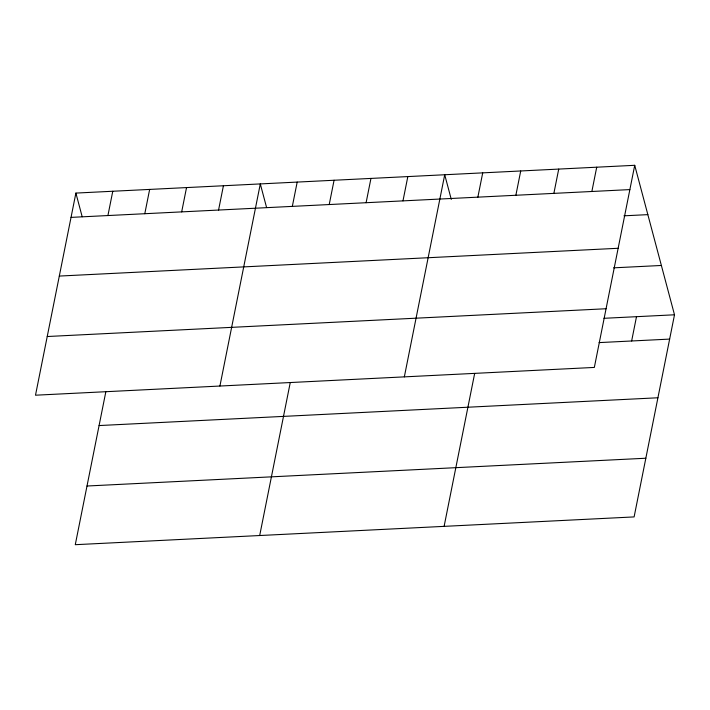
<?xml version="1.0" encoding="UTF-8"?>
<svg xmlns="http://www.w3.org/2000/svg" width="710" height="710" viewBox="0 0 710 710"><rect width="100%" height="100%" fill="white"/><g stroke="black" fill="none" stroke-linecap="round" stroke-linejoin="round"><path stroke-width="1.06" d="M75.89 193.084L35.5 395.204L594.341 367.425L634.722 165.306L75.89 193.084L82.174 216.727M107.92 215.547L112.775 191.247M105.817 391.867L75.278 544.694L634.11 516.916L674.5 314.796L634.722 165.306M144.796 213.71L149.65 189.419M181.68 211.882L186.535 187.582M218.565 210.045L223.419 185.754M219.914 386.036L260.304 183.917L266.596 207.56M292.334 206.379L297.188 182.079M259.691 535.526L290.23 382.699M329.218 204.542L334.073 180.251M366.103 202.714L370.957 178.414M402.978 200.877L407.833 176.586M404.336 376.868L444.717 174.749L451.285 199.412M477.865 197.158L482.72 172.858M444.105 526.359L474.644 373.531M515.868 195.268L520.723 170.968M553.871 193.377L558.726 169.087M591.865 191.487L596.719 167.196M631.643 340.986L636.497 316.687M71.035 217.384L629.868 189.597M623.966 215.822L647.848 214.633M59.303 276.066L618.144 248.278M613.6 267.839L661.374 265.469M47.224 336.522L606.065 308.743M603.926 318.302L674.5 314.796M599.071 342.602L669.645 339.096M99.081 425.556L657.922 397.777M87.002 486.013L645.843 458.234"/></g></svg>
